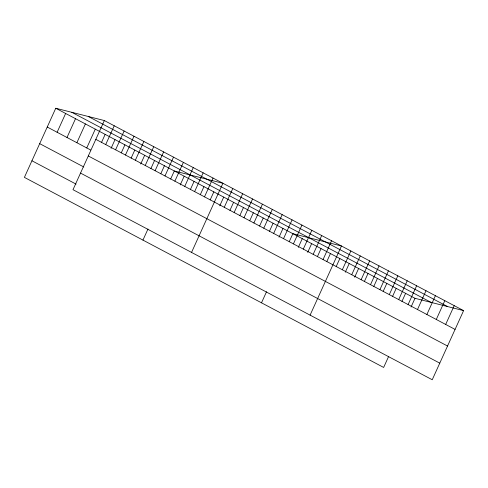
<?xml version="1.0" encoding="UTF-8"?>
<svg xmlns="http://www.w3.org/2000/svg" width="488" height="488" viewBox="0 0 488 488"><rect width="100%" height="100%" fill="white"/><g stroke="black" fill="none" stroke-linecap="round" stroke-linejoin="round"><path stroke-width="0.73" d="M104.353 120.554L72.993 189.692L432.24 379.755L463.6 310.618L104.353 120.554L55.76 108.244L24.4 177.382L383.647 367.446L388.668 356.368M57.114 132.266L65.642 113.472M66.996 137.494L75.518 118.7M76.872 142.722L85.4 123.928M86.754 147.949L95.282 129.149M101.504 142.435L105.158 134.377M105.707 144.582L114.235 125.782M111.081 148.334L115.04 139.605M115.589 149.804L124.117 131.01M121.262 152.884L124.916 144.832M125.465 155.031L133.993 136.237M131.144 158.112L134.798 150.06M135.347 160.259L143.875 141.465M140.715 164.011L144.674 155.288M145.223 165.487L153.751 146.693M150.902 168.567L154.556 160.509M155.105 170.715L163.632 151.914M160.778 173.795L164.432 165.737M164.981 175.942L173.508 157.142M142.953 240.102L147.974 229.024M170.66 179.023L174.314 170.965L222.906 183.274L191.546 252.412M174.863 181.164L183.39 162.37M180.231 184.915L184.189 176.192M184.745 186.392L193.266 167.597M190.418 189.472L194.071 181.42M194.62 191.619L203.148 172.825M200.294 194.7L203.954 186.648M204.502 196.847L213.024 178.053M210.175 199.928L213.829 191.869M219.752 205.826L223.711 197.097M224.26 207.302L232.788 188.502M229.933 210.383L233.587 202.325M234.136 212.524L242.664 193.73M239.815 215.605L243.469 207.553M244.018 217.752L252.546 198.958M249.691 220.832L253.345 212.78M253.894 222.979L262.422 204.185M259.573 226.06L263.227 218.008M263.776 228.207L272.304 209.413M269.449 231.288L273.103 223.23M273.652 233.435L282.18 214.635M279.026 237.186L282.985 228.457M283.534 238.662L292.062 219.862M261.501 302.822L266.527 291.745M289.207 241.743L292.861 233.685L341.46 245.995L310.094 315.132M293.416 243.884L301.938 225.09M298.302 247.386L302.261 238.656M303.292 249.112L311.82 230.318M307.696 252.351L311.655 243.628M313.174 254.339L321.696 235.545M317.395 256.651L321.049 248.599M323.05 259.567L331.578 240.773M326.789 261.623L330.443 253.571M336.189 266.594L339.843 258.536M342.326 269.766L350.854 250.966M345.278 272.237L349.237 263.508M351.72 274.738L360.248 255.938M354.672 277.208L358.631 268.479M361.12 279.703L369.642 260.909M364.377 281.509L368.031 273.451M370.514 284.675L379.042 265.881M373.771 286.48L377.425 278.422M379.908 289.646L388.436 270.852M383.165 291.446L386.819 283.394M389.302 294.618L397.83 275.824M392.559 296.417L396.213 288.365M398.702 299.589L407.224 280.795M401.959 301.389L405.613 293.337M408.096 304.561L416.624 285.767M411.048 307.031L415.007 298.308L463.6 310.618M417.49 309.532L426.018 290.732M426.884 314.504L435.412 295.704M436.284 319.475L444.806 300.675M445.678 324.441L454.206 305.647M88.322 116.492L447.563 306.555M71.797 112.307L431.044 302.371M55.76 108.244L415.007 298.308M95.831 139.355L455.072 329.412M47.238 127.039L90.707 150.036M88.291 155.965L447.539 346.029M39.699 143.655L83.826 167M80.526 173.081L439.773 363.145M31.933 160.772L76.061 184.116"/></g></svg>
